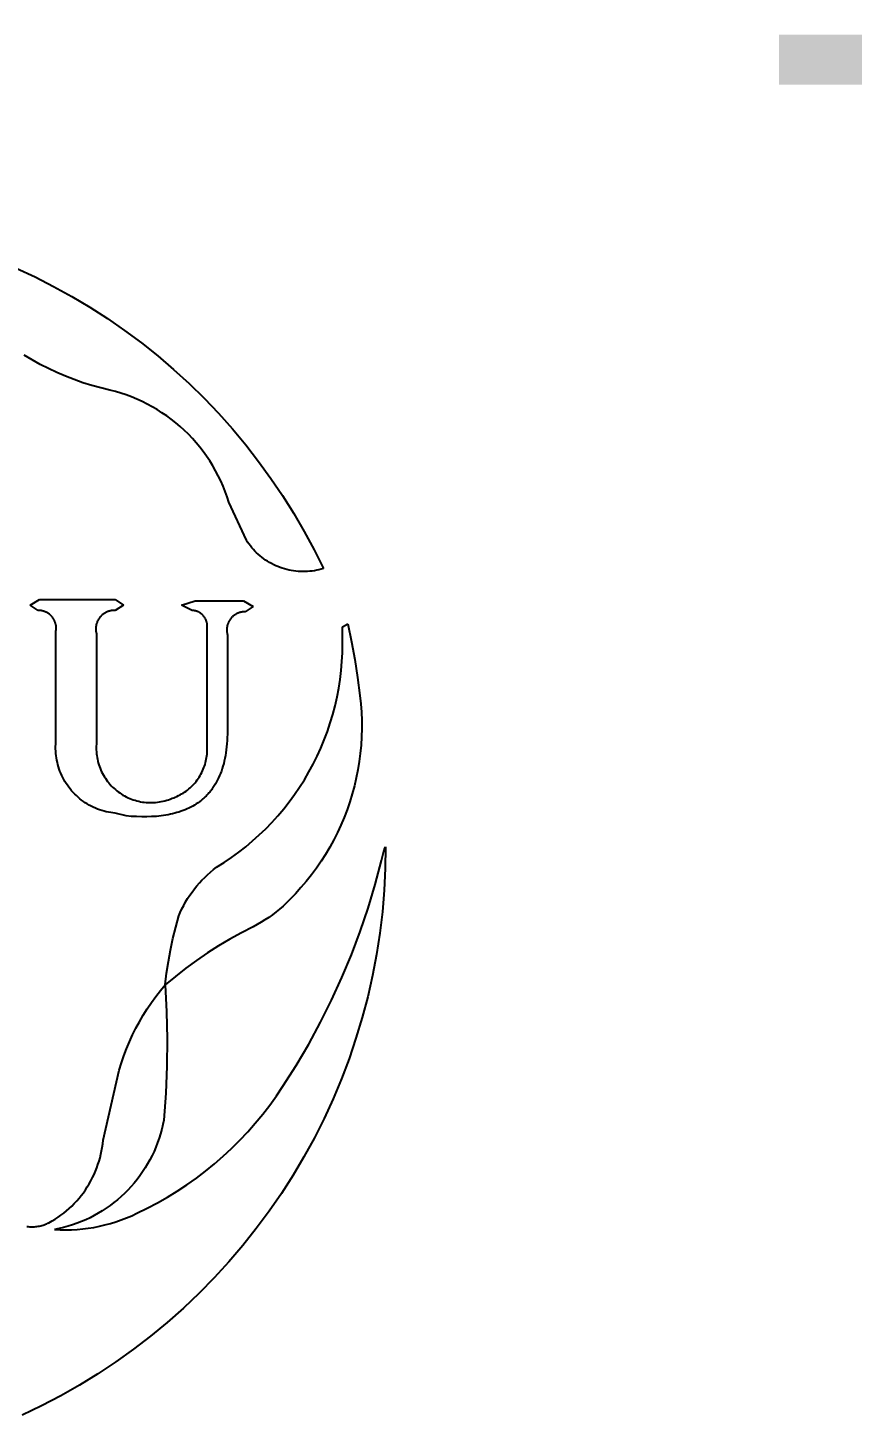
# Model space of a CAD drawing. Header units: millimetres. Extents: x 2135 to 254135, y 1035 to 90135.
# Drawn here: x 81118 to 81485, y 6972 to 7588 of the extents above; entities that cross this region are included whole.
import ezdxf
from ezdxf.enums import TextEntityAlignment as Align

# ---------------------------------------------------------------- set-up
doc = ezdxf.new("R2010")
doc.units = ezdxf.units.MM
for name, color, linetype in [('form_TED.A', 40, 'Continuous'), ('HAT_TED.A', 9, 'Continuous'), ('TEXT1_TED.A', 2, 'Continuous'), ('WA2(가벽)_TED.A', 7, 'Continuous')]:
    doc.layers.add(name, color=color, linetype=linetype)
doc.styles.add('맑은고딕', font='malgun.ttf')

# ---------------------------------------------------------------- blocks, each defined once
blk = doc.blocks.new('BLOCK')
at = {"layer": 'HAT_TED.A', "color": 251}
for p, q in [((423967.797, -454300.763), (423968.214, -454300.958)), ((423968.214, -454300.958), (423968.623, -454301.167)), ((423968.623, -454301.167), (423969.025, -454301.389)), ((423969.025, -454301.389), (423969.42, -454301.625)), ((423969.42, -454301.625), (423969.806, -454301.873)), ((423969.806, -454301.873), (423970.184, -454302.135)), ((423970.184, -454302.135), (423970.552, -454302.409)), ((423970.552, -454302.409), (423970.912, -454302.696)), ((423968.148, -454302.783), (423967.973, -454302.678)), ((423968.327, -454302.882), (423968.148, -454302.783)), ((423970.912, -454302.696), (423971.261, -454302.994)), ((423968.51, -454302.975), (423968.327, -454302.882)), ((423968.695, -454303.062), (423968.51, -454302.975)), ((423968.883, -454303.143), (423968.695, -454303.062)), ((423971.261, -454302.994), (423971.6, -454303.304)), ((423969.074, -454303.217), (423968.883, -454303.143)), ((423969.267, -454303.285), (423969.074, -454303.217)), ((423969.462, -454303.346), (423969.267, -454303.285)), ((423969.66, -454303.4), (423969.462, -454303.346)), ((423969.859, -454303.448), (423969.66, -454303.4)), ((423971.6, -454303.304), (423971.929, -454303.625)), ((423969.98, -454303.479), (423969.859, -454303.448)), ((423970.101, -454303.514), (423969.98, -454303.479)), ((423970.22, -454303.554), (423970.101, -454303.514)), ((423970.337, -454303.597), (423970.22, -454303.554)), ((423970.453, -454303.645), (423970.337, -454303.597)), ((423970.567, -454303.697), (423970.453, -454303.645)), ((423970.68, -454303.753), (423970.567, -454303.697)), ((423971.929, -454303.625), (423972.246, -454303.957)), ((423970.79, -454303.812), (423970.68, -454303.753)), ((423970.899, -454303.875), (423970.79, -454303.812)), ((423971.005, -454303.943), (423970.899, -454303.875)), ((423971.108, -454304.013), (423971.005, -454303.943)), ((423971.209, -454304.088), (423971.108, -454304.013)), ((423972.246, -454303.957), (423972.552, -454304.3)), ((423971.308, -454304.165), (423971.209, -454304.088)), ((423971.403, -454304.247), (423971.308, -454304.165)), ((423971.496, -454304.331), (423971.403, -454304.247)), ((423971.586, -454304.419), (423971.496, -454304.331)), ((423972.552, -454304.3), (423972.847, -454304.653)), ((423971.672, -454304.509), (423971.586, -454304.419)), ((423971.756, -454304.603), (423971.672, -454304.509)), ((423971.836, -454304.7), (423971.756, -454304.603)), ((423972.847, -454304.653), (423973.129, -454305.015)), ((423971.913, -454304.799), (423971.836, -454304.7)), ((423971.986, -454304.901), (423971.913, -454304.799)), ((423972.055, -454305.005), (423971.986, -454304.901)), ((423972.121, -454305.112), (423972.055, -454305.005)), ((423972.183, -454305.221), (423972.121, -454305.112)), ((423972.242, -454305.332), (423972.183, -454305.221)), ((423973.129, -454305.015), (423973.399, -454305.387)), ((423972.296, -454305.445), (423972.242, -454305.332)), ((423972.347, -454305.56), (423972.296, -454305.445)), ((423972.393, -454305.676), (423972.347, -454305.56)), ((423973.399, -454305.387), (423973.656, -454305.767)), ((423972.435, -454305.794), (423972.393, -454305.676)), ((423972.474, -454305.914), (423972.435, -454305.794)), ((423973.656, -454305.767), (423973.901, -454306.157)), ((423972.86, -454306.746), (423972.474, -454305.914)), ((423973.901, -454306.157), (423974.132, -454306.554)), ((423972.888, -454306.789), (423972.86, -454306.746)), ((423972.917, -454306.83), (423972.888, -454306.789)), ((423974.132, -454306.554), (423974.35, -454306.958)), ((423972.948, -454306.871), (423972.917, -454306.83)), ((423972.98, -454306.911), (423972.948, -454306.871)), ((423973.014, -454306.949), (423972.98, -454306.911)), ((423973.049, -454306.986), (423973.014, -454306.949)), ((423973.085, -454307.022), (423973.049, -454306.986)), ((423973.122, -454307.057), (423973.085, -454307.022)), ((423973.161, -454307.091), (423973.122, -454307.057)), ((423973.201, -454307.123), (423973.161, -454307.091)), ((423974.35, -454306.958), (423974.554, -454307.37)), ((423973.242, -454307.154), (423973.201, -454307.123)), ((423973.283, -454307.183), (423973.242, -454307.154)), ((423973.326, -454307.211), (423973.283, -454307.183)), ((423973.37, -454307.237), (423973.326, -454307.211)), ((423973.415, -454307.262), (423973.37, -454307.237)), ((423973.46, -454307.285), (423973.415, -454307.262)), ((423973.506, -454307.307), (423973.46, -454307.285)), ((423973.553, -454307.327), (423973.506, -454307.307)), ((423973.601, -454307.346), (423973.553, -454307.327)), ((423973.649, -454307.362), (423973.601, -454307.346)), ((423973.698, -454307.378), (423973.649, -454307.362)), ((423973.747, -454307.391), (423973.698, -454307.378)), ((423973.797, -454307.403), (423973.747, -454307.391)), ((423973.847, -454307.413), (423973.797, -454307.403)), ((423974.455, -454307.397), (423974.405, -454307.408)), ((423974.505, -454307.384), (423974.455, -454307.397)), ((423974.554, -454307.37), (423974.505, -454307.384)), ((423973.897, -454307.421), (423973.847, -454307.413)), ((423973.948, -454307.428), (423973.897, -454307.421)), ((423973.999, -454307.433), (423973.948, -454307.428)), ((423974.05, -454307.436), (423973.999, -454307.433)), ((423974.101, -454307.437), (423974.05, -454307.436)), ((423974.152, -454307.436), (423974.101, -454307.437)), ((423974.203, -454307.434), (423974.152, -454307.436)), ((423974.254, -454307.43), (423974.203, -454307.434)), ((423974.304, -454307.425), (423974.254, -454307.43)), ((423974.355, -454307.417), (423974.304, -454307.425)), ((423974.405, -454307.408), (423974.355, -454307.417)), ((423968.105, -454308.172), (423968.313, -454308.053)), ((423968.284, -454308.291), (423968.105, -454308.172)), ((423968.297, -454308.291), (423968.284, -454308.291)), ((423968.31, -454308.291), (423968.297, -454308.291)), ((423968.324, -454308.292), (423968.31, -454308.291)), ((423968.313, -454308.053), (423969.978, -454308.053)), ((423968.337, -454308.294), (423968.324, -454308.292)), ((423968.35, -454308.295), (423968.337, -454308.294)), ((423968.363, -454308.298), (423968.35, -454308.295)), ((423968.376, -454308.3), (423968.363, -454308.298)), ((423968.389, -454308.303), (423968.376, -454308.3)), ((423968.402, -454308.307), (423968.389, -454308.303)), ((423968.415, -454308.311), (423968.402, -454308.307)), ((423968.427, -454308.315), (423968.415, -454308.311)), ((423968.44, -454308.32), (423968.427, -454308.315)), ((423969.812, -454308.317), (423969.799, -454308.322)), ((423969.825, -454308.312), (423969.812, -454308.317)), ((423969.838, -454308.308), (423969.825, -454308.312)), ((423969.852, -454308.304), (423969.838, -454308.308)), ((423969.866, -454308.301), (423969.852, -454308.304)), ((423969.879, -454308.298), (423969.866, -454308.301)), ((423969.893, -454308.295), (423969.879, -454308.298)), ((423969.907, -454308.293), (423969.893, -454308.295)), ((423969.921, -454308.292), (423969.907, -454308.293)), ((423969.935, -454308.291), (423969.921, -454308.292)), ((423969.949, -454308.291), (423969.935, -454308.291)), ((423969.963, -454308.291), (423969.949, -454308.291)), ((423969.978, -454308.291), (423969.963, -454308.291)), ((423969.978, -454308.053), (423970.156, -454308.172)), ((423970.156, -454308.172), (423969.978, -454308.291)), ((423971.434, -454308.172), (423971.731, -454308.083)), ((423971.671, -454308.291), (423971.434, -454308.172)), ((423971.683, -454308.292), (423971.671, -454308.291)), ((423971.695, -454308.293), (423971.683, -454308.292)), ((423971.707, -454308.294), (423971.695, -454308.293)), ((423971.718, -454308.296), (423971.707, -454308.294)), ((423971.73, -454308.299), (423971.718, -454308.296)), ((423971.742, -454308.301), (423971.73, -454308.299)), ((423971.731, -454308.083), (423972.8, -454308.083)), ((423971.753, -454308.304), (423971.742, -454308.301)), ((423971.764, -454308.308), (423971.753, -454308.304)), ((423971.775, -454308.312), (423971.764, -454308.308)), ((423971.787, -454308.316), (423971.775, -454308.312)), ((423971.797, -454308.321), (423971.787, -454308.316)), ((423972.8, -454308.083), (423973.008, -454308.202)), ((423973.008, -454308.202), (423972.83, -454308.321)), ((423968.452, -454308.326), (423968.44, -454308.32)), ((423968.464, -454308.331), (423968.452, -454308.326)), ((423968.476, -454308.337), (423968.464, -454308.331)), ((423968.488, -454308.344), (423968.476, -454308.337)), ((423968.499, -454308.351), (423968.488, -454308.344)), ((423968.51, -454308.358), (423968.499, -454308.351)), ((423968.521, -454308.366), (423968.51, -454308.358)), ((423968.532, -454308.374), (423968.521, -454308.366)), ((423968.542, -454308.382), (423968.532, -454308.374)), ((423968.552, -454308.391), (423968.542, -454308.382)), ((423968.562, -454308.4), (423968.552, -454308.391)), ((423968.571, -454308.409), (423968.562, -454308.4)), ((423968.58, -454308.419), (423968.571, -454308.409)), ((423968.589, -454308.429), (423968.58, -454308.419)), ((423968.597, -454308.44), (423968.589, -454308.429)), ((423968.605, -454308.45), (423968.597, -454308.44)), ((423968.613, -454308.461), (423968.605, -454308.45)), ((423968.62, -454308.472), (423968.613, -454308.461)), ((423968.627, -454308.484), (423968.62, -454308.472)), ((423968.634, -454308.495), (423968.627, -454308.484)), ((423968.64, -454308.507), (423968.634, -454308.495)), ((423968.646, -454308.519), (423968.64, -454308.507)), ((423968.651, -454308.531), (423968.646, -454308.519)), ((423968.656, -454308.544), (423968.651, -454308.531)), ((423968.66, -454308.556), (423968.656, -454308.544)), ((423968.664, -454308.569), (423968.66, -454308.556)), ((423968.668, -454308.582), (423968.664, -454308.569)), ((423968.671, -454308.595), (423968.668, -454308.582)), ((423968.673, -454308.608), (423968.671, -454308.595)), ((423968.676, -454308.621), (423968.673, -454308.608)), ((423968.677, -454308.634), (423968.676, -454308.621)), ((423969.557, -454308.615), (423969.555, -454308.629)), ((423969.561, -454308.601), (423969.557, -454308.615)), ((423969.564, -454308.587), (423969.561, -454308.601)), ((423969.568, -454308.574), (423969.564, -454308.587)), ((423969.573, -454308.56), (423969.568, -454308.574)), ((423969.578, -454308.547), (423969.573, -454308.56)), ((423969.583, -454308.534), (423969.578, -454308.547)), ((423969.589, -454308.521), (423969.583, -454308.534)), ((423969.595, -454308.509), (423969.589, -454308.521)), ((423969.602, -454308.496), (423969.595, -454308.509)), ((423969.609, -454308.484), (423969.602, -454308.496)), ((423969.617, -454308.472), (423969.609, -454308.484)), ((423969.625, -454308.461), (423969.617, -454308.472)), ((423969.633, -454308.45), (423969.625, -454308.461)), ((423969.642, -454308.438), (423969.633, -454308.45)), ((423969.651, -454308.428), (423969.642, -454308.438)), ((423969.66, -454308.417), (423969.651, -454308.428)), ((423969.67, -454308.407), (423969.66, -454308.417)), ((423969.68, -454308.398), (423969.67, -454308.407)), ((423969.691, -454308.388), (423969.68, -454308.398)), ((423969.702, -454308.379), (423969.691, -454308.388)), ((423969.713, -454308.371), (423969.702, -454308.379)), ((423969.724, -454308.362), (423969.713, -454308.371)), ((423969.736, -454308.355), (423969.724, -454308.362)), ((423969.748, -454308.347), (423969.736, -454308.355)), ((423969.76, -454308.34), (423969.748, -454308.347)), ((423969.773, -454308.334), (423969.76, -454308.34)), ((423969.786, -454308.328), (423969.773, -454308.334)), ((423969.799, -454308.322), (423969.786, -454308.328)), ((423971.808, -454308.326), (423971.797, -454308.321)), ((423971.819, -454308.331), (423971.808, -454308.326)), ((423971.829, -454308.337), (423971.819, -454308.331)), ((423971.839, -454308.343), (423971.829, -454308.337)), ((423971.849, -454308.349), (423971.839, -454308.343)), ((423971.859, -454308.356), (423971.849, -454308.349)), ((423971.868, -454308.363), (423971.859, -454308.356)), ((423971.878, -454308.371), (423971.868, -454308.363)), ((423971.887, -454308.378), (423971.878, -454308.371)), ((423971.895, -454308.386), (423971.887, -454308.378)), ((423971.904, -454308.395), (423971.895, -454308.386)), ((423971.912, -454308.403), (423971.904, -454308.395)), ((423971.92, -454308.412), (423971.912, -454308.403)), ((423971.927, -454308.422), (423971.92, -454308.412)), ((423971.934, -454308.431), (423971.927, -454308.422)), ((423971.941, -454308.441), (423971.934, -454308.431)), ((423971.948, -454308.451), (423971.941, -454308.441)), ((423971.954, -454308.461), (423971.948, -454308.451)), ((423971.96, -454308.471), (423971.954, -454308.461)), ((423971.965, -454308.482), (423971.96, -454308.471)), ((423971.97, -454308.492), (423971.965, -454308.482)), ((423971.975, -454308.503), (423971.97, -454308.492)), ((423971.979, -454308.514), (423971.975, -454308.503)), ((423971.983, -454308.525), (423971.979, -454308.514)), ((423971.987, -454308.537), (423971.983, -454308.525)), ((423971.99, -454308.548), (423971.987, -454308.537)), ((423971.993, -454308.56), (423971.99, -454308.548)), ((423971.995, -454308.571), (423971.993, -454308.56)), ((423971.997, -454308.583), (423971.995, -454308.571)), ((423971.999, -454308.595), (423971.997, -454308.583)), ((423972, -454308.606), (423971.999, -454308.595)), ((423972, -454308.618), (423972, -454308.606)), ((423972.001, -454308.63), (423972, -454308.618)), ((423972.439, -454308.623), (423972.436, -454308.636)), ((423972.443, -454308.61), (423972.439, -454308.623)), ((423972.447, -454308.597), (423972.443, -454308.61)), ((423972.451, -454308.584), (423972.447, -454308.597)), ((423972.456, -454308.571), (423972.451, -454308.584)), ((423972.461, -454308.558), (423972.456, -454308.571)), ((423972.467, -454308.546), (423972.461, -454308.558)), ((423972.473, -454308.534), (423972.467, -454308.546)), ((423972.479, -454308.522), (423972.473, -454308.534)), ((423972.486, -454308.51), (423972.479, -454308.522)), ((423972.494, -454308.498), (423972.486, -454308.51)), ((423972.501, -454308.487), (423972.494, -454308.498)), ((423972.509, -454308.476), (423972.501, -454308.487)), ((423972.518, -454308.465), (423972.509, -454308.476)), ((423972.527, -454308.455), (423972.518, -454308.465)), ((423972.536, -454308.445), (423972.527, -454308.455)), ((423972.546, -454308.435), (423972.536, -454308.445)), ((423972.556, -454308.425), (423972.546, -454308.435)), ((423972.566, -454308.416), (423972.556, -454308.425)), ((423972.576, -454308.408), (423972.566, -454308.416)), ((423972.587, -454308.399), (423972.576, -454308.408)), ((423972.598, -454308.391), (423972.587, -454308.399)), ((423972.61, -454308.384), (423972.598, -454308.391)), ((423972.621, -454308.376), (423972.61, -454308.384)), ((423972.633, -454308.37), (423972.621, -454308.376)), ((423972.645, -454308.363), (423972.633, -454308.37)), ((423972.658, -454308.357), (423972.645, -454308.363)), ((423972.67, -454308.352), (423972.658, -454308.357)), ((423972.683, -454308.347), (423972.67, -454308.352)), ((423972.696, -454308.342), (423972.683, -454308.347)), ((423972.709, -454308.338), (423972.696, -454308.342)), ((423972.722, -454308.334), (423972.709, -454308.338)), ((423972.735, -454308.331), (423972.722, -454308.334)), ((423972.748, -454308.328), (423972.735, -454308.331)), ((423972.762, -454308.326), (423972.748, -454308.328)), ((423972.776, -454308.324), (423972.762, -454308.326)), ((423972.789, -454308.322), (423972.776, -454308.324)), ((423972.803, -454308.321), (423972.789, -454308.322)), ((423972.816, -454308.321), (423972.803, -454308.321)), ((423972.83, -454308.321), (423972.816, -454308.321)), ((423974.97, -454308.648), (423975.088, -454308.588)), ((423975.088, -454308.588), (423975.172, -454308.979)), ((423968.67, -454308.767), (423968.673, -454308.754)), ((423968.67, -454309.985), (423968.67, -454308.767)), ((423968.673, -454308.754), (423968.675, -454308.74)), ((423968.675, -454308.74), (423968.677, -454308.727)), ((423968.679, -454308.647), (423968.677, -454308.634)), ((423968.677, -454308.727), (423968.678, -454308.714)), ((423968.678, -454308.714), (423968.679, -454308.701)), ((423968.68, -454308.661), (423968.679, -454308.647)), ((423968.679, -454308.701), (423968.68, -454308.687)), ((423968.68, -454308.674), (423968.68, -454308.661)), ((423968.68, -454308.687), (423968.68, -454308.674)), ((423969.55, -454308.671), (423969.549, -454308.685)), ((423969.549, -454308.685), (423969.549, -454308.699)), ((423969.549, -454308.699), (423969.549, -454308.713)), ((423969.549, -454308.713), (423969.55, -454308.727)), ((423969.551, -454308.656), (423969.55, -454308.671)), ((423969.55, -454308.727), (423969.552, -454308.741)), ((423969.553, -454308.642), (423969.551, -454308.656)), ((423969.552, -454308.741), (423969.553, -454308.755)), ((423969.555, -454308.629), (423969.553, -454308.642)), ((423969.553, -454308.755), (423969.556, -454308.769)), ((423969.556, -454308.769), (423969.558, -454308.783)), ((423969.558, -454308.783), (423969.562, -454308.796)), ((423969.562, -454308.796), (423969.562, -454311.233)), ((423971.998, -454308.677), (423971.999, -454308.666)), ((423971.998, -454311.292), (423971.998, -454308.677)), ((423971.999, -454308.666), (423972, -454308.654)), ((423972, -454308.654), (423972.001, -454308.642)), ((423972.001, -454308.642), (423972.001, -454308.63)), ((423972.429, -454308.691), (423972.428, -454308.704)), ((423972.428, -454308.704), (423972.428, -454308.718)), ((423972.428, -454308.718), (423972.429, -454308.732)), ((423972.43, -454308.677), (423972.429, -454308.691)), ((423972.429, -454308.732), (423972.429, -454308.745)), ((423972.429, -454308.745), (423972.431, -454308.759)), ((423972.432, -454308.663), (423972.43, -454308.677)), ((423972.431, -454308.759), (423972.432, -454308.773)), ((423972.434, -454308.65), (423972.432, -454308.663)), ((423972.432, -454308.773), (423972.434, -454308.786)), ((423972.436, -454308.636), (423972.434, -454308.65)), ((423972.434, -454308.786), (423972.437, -454308.799)), ((423972.437, -454308.799), (423972.44, -454308.813)), ((423972.44, -454308.813), (423972.444, -454308.826)), ((423972.444, -454308.826), (423972.444, -454310.936)), ((423974.97, -454308.826), (423974.97, -454308.648)), ((423974.973, -454309.022), (423974.97, -454308.826)), ((423974.959, -454309.415), (423974.97, -454309.219)), ((423974.97, -454309.219), (423974.973, -454309.022)), ((423975.172, -454308.979), (423975.244, -454309.372)), ((423974.943, -454309.611), (423974.959, -454309.415)), ((423975.244, -454309.372), (423975.305, -454309.767)), ((423974.889, -454310), (423974.919, -454309.806)), ((423974.919, -454309.806), (423974.943, -454309.611)), ((423975.305, -454309.767), (423975.356, -454310.163)), ((423968.67, -454311.233), (423968.67, -454309.985)), ((423974.852, -454310.193), (423974.889, -454310)), ((423974.759, -454310.575), (423974.809, -454310.385)), ((423974.809, -454310.385), (423974.852, -454310.193)), ((423975.356, -454310.163), (423975.375, -454310.344)), ((423975.375, -454310.344), (423975.389, -454310.526)), ((423974.703, -454310.763), (423974.759, -454310.575)), ((423975.389, -454310.526), (423975.396, -454310.707)), ((423975.396, -454310.707), (423975.397, -454310.889)), ((423972.443, -454311.01), (423972.441, -454311.083)), ((423972.444, -454310.936), (423972.443, -454311.01)), ((423974.571, -454311.133), (423974.64, -454310.949)), ((423974.64, -454310.949), (423974.703, -454310.763)), ((423975.397, -454310.889), (423975.392, -454311.071)), ((423968.668, -454311.283), (423968.67, -454311.233)), ((423968.668, -454311.333), (423968.668, -454311.283)), ((423968.67, -454311.384), (423968.668, -454311.333)), ((423969.562, -454311.233), (423969.559, -454311.274)), ((423969.559, -454311.274), (423969.559, -454311.316)), ((423969.559, -454311.316), (423969.559, -454311.357)), ((423969.559, -454311.357), (423969.562, -454311.399)), ((423971.999, -454311.331), (423971.998, -454311.292)), ((423971.999, -454311.37), (423971.999, -454311.331)), ((423972.419, -454311.355), (423972.41, -454311.419)), ((423972.426, -454311.29), (423972.419, -454311.355)), ((423972.433, -454311.222), (423972.426, -454311.29)), ((423972.437, -454311.153), (423972.433, -454311.222)), ((423972.441, -454311.083), (423972.437, -454311.153)), ((423974.414, -454311.493), (423974.496, -454311.315)), ((423974.496, -454311.315), (423974.571, -454311.133)), ((423975.38, -454311.253), (423975.363, -454311.434)), ((423975.392, -454311.071), (423975.38, -454311.253)), ((423968.673, -454311.434), (423968.67, -454311.384)), ((423968.679, -454311.484), (423968.673, -454311.434)), ((423968.686, -454311.533), (423968.679, -454311.484)), ((423968.694, -454311.583), (423968.686, -454311.533)), ((423968.705, -454311.632), (423968.694, -454311.583)), ((423968.717, -454311.681), (423968.705, -454311.632)), ((423969.562, -454311.399), (423969.565, -454311.44)), ((423969.565, -454311.44), (423969.57, -454311.481)), ((423969.57, -454311.481), (423969.577, -454311.522)), ((423969.577, -454311.522), (423969.584, -454311.563)), ((423969.584, -454311.563), (423969.594, -454311.603)), ((423969.594, -454311.603), (423969.604, -454311.643)), ((423969.604, -454311.643), (423969.616, -454311.683)), ((423971.939, -454311.711), (423971.951, -454311.674)), ((423971.951, -454311.674), (423971.961, -454311.637)), ((423971.961, -454311.637), (423971.97, -454311.599)), ((423971.97, -454311.599), (423971.978, -454311.561)), ((423971.978, -454311.561), (423971.985, -454311.523)), ((423971.985, -454311.523), (423971.991, -454311.485)), ((423971.991, -454311.485), (423971.995, -454311.447)), ((423971.995, -454311.447), (423971.998, -454311.408)), ((423971.998, -454311.408), (423971.999, -454311.37)), ((423972.361, -454311.659), (423972.345, -454311.715)), ((423972.375, -454311.601), (423972.361, -454311.659)), ((423972.388, -454311.542), (423972.375, -454311.601)), ((423972.399, -454311.482), (423972.388, -454311.542)), ((423972.41, -454311.419), (423972.399, -454311.482)), ((423974.233, -454311.842), (423974.327, -454311.669)), ((423974.327, -454311.669), (423974.414, -454311.493)), ((423975.339, -454311.615), (423975.31, -454311.794)), ((423975.363, -454311.434), (423975.339, -454311.615)), ((423968.73, -454311.729), (423968.717, -454311.681)), ((423968.746, -454311.777), (423968.73, -454311.729)), ((423968.763, -454311.824), (423968.746, -454311.777)), ((423968.782, -454311.871), (423968.763, -454311.824)), ((423968.802, -454311.917), (423968.782, -454311.871)), ((423968.824, -454311.962), (423968.802, -454311.917)), ((423968.847, -454312.006), (423968.824, -454311.962)), ((423969.616, -454311.683), (423969.63, -454311.722)), ((423969.63, -454311.722), (423969.644, -454311.761)), ((423969.644, -454311.761), (423969.66, -454311.799)), ((423969.66, -454311.799), (423969.678, -454311.837)), ((423969.678, -454311.837), (423969.696, -454311.874)), ((423969.696, -454311.874), (423969.716, -454311.911)), ((423969.716, -454311.911), (423969.738, -454311.946)), ((423969.738, -454311.946), (423969.76, -454311.981)), ((423971.801, -454311.986), (423971.822, -454311.954)), ((423971.822, -454311.954), (423971.842, -454311.921)), ((423971.842, -454311.921), (423971.861, -454311.887)), ((423971.861, -454311.887), (423971.879, -454311.853)), ((423971.879, -454311.853), (423971.896, -454311.818)), ((423971.896, -454311.818), (423971.911, -454311.783)), ((423971.911, -454311.783), (423971.926, -454311.747)), ((423971.926, -454311.747), (423971.939, -454311.711)), ((423972.25, -454311.97), (423972.227, -454312.016)), ((423972.271, -454311.922), (423972.25, -454311.97)), ((423972.291, -454311.872), (423972.271, -454311.922)), ((423972.311, -454311.821), (423972.291, -454311.872)), ((423972.328, -454311.769), (423972.311, -454311.821)), ((423972.345, -454311.715), (423972.328, -454311.769)), ((423974.134, -454312.012), (423974.233, -454311.842)), ((423975.274, -454311.973), (423975.233, -454312.15)), ((423975.31, -454311.794), (423975.274, -454311.973)), ((423968.872, -454312.05), (423968.847, -454312.006)), ((423968.899, -454312.093), (423968.872, -454312.05)), ((423968.927, -454312.134), (423968.899, -454312.093)), ((423968.956, -454312.175), (423968.927, -454312.134)), ((423968.987, -454312.215), (423968.956, -454312.175)), ((423969.019, -454312.254), (423968.987, -454312.215)), ((423969.053, -454312.291), (423969.019, -454312.254)), ((423969.76, -454311.981), (423969.784, -454312.015)), ((423969.784, -454312.015), (423969.808, -454312.049)), ((423969.808, -454312.049), (423969.834, -454312.081)), ((423969.834, -454312.081), (423969.861, -454312.112)), ((423969.861, -454312.112), (423969.889, -454312.143)), ((423969.889, -454312.143), (423969.918, -454312.173)), ((423969.918, -454312.173), (423969.948, -454312.201)), ((423969.948, -454312.201), (423969.98, -454312.229)), ((423969.98, -454312.229), (423970.012, -454312.255)), ((423970.012, -454312.255), (423970.044, -454312.28)), ((423970.044, -454312.28), (423970.078, -454312.304)), ((423971.502, -454312.285), (423971.533, -454312.262)), ((423971.533, -454312.262), (423971.564, -454312.239)), ((423971.564, -454312.239), (423971.594, -454312.215)), ((423971.594, -454312.215), (423971.623, -454312.189)), ((423971.623, -454312.189), (423971.651, -454312.163)), ((423971.651, -454312.163), (423971.679, -454312.136)), ((423971.679, -454312.136), (423971.705, -454312.107)), ((423971.705, -454312.107), (423971.731, -454312.078)), ((423971.731, -454312.078), (423971.755, -454312.049)), ((423971.755, -454312.049), (423971.779, -454312.018)), ((423971.779, -454312.018), (423971.801, -454311.986)), ((423972.053, -454312.283), (423972.037, -454312.301)), ((423972.068, -454312.265), (423972.053, -454312.283)), ((423972.083, -454312.246), (423972.068, -454312.265)), ((423972.097, -454312.227), (423972.083, -454312.246)), ((423972.111, -454312.207), (423972.097, -454312.227)), ((423972.125, -454312.188), (423972.111, -454312.207)), ((423972.152, -454312.147), (423972.125, -454312.188)), ((423972.178, -454312.105), (423972.152, -454312.147)), ((423972.203, -454312.061), (423972.178, -454312.105)), ((423972.227, -454312.016), (423972.203, -454312.061)), ((423973.918, -454312.34), (423974.029, -454312.178)), ((423974.029, -454312.178), (423974.134, -454312.012)), ((423975.233, -454312.15), (423975.185, -454312.325)), ((423969.087, -454312.327), (423969.053, -454312.291)), ((423969.123, -454312.362), (423969.087, -454312.327)), ((423969.16, -454312.396), (423969.123, -454312.362)), ((423969.199, -454312.429), (423969.16, -454312.396)), ((423969.238, -454312.46), (423969.199, -454312.429)), ((423969.279, -454312.489), (423969.238, -454312.46)), ((423969.32, -454312.518), (423969.279, -454312.489)), ((423969.363, -454312.545), (423969.32, -454312.518)), ((423969.406, -454312.57), (423969.363, -454312.545)), ((423969.45, -454312.594), (423969.406, -454312.57)), ((423970.078, -454312.304), (423970.113, -454312.327)), ((423970.113, -454312.327), (423970.148, -454312.349)), ((423970.148, -454312.349), (423970.184, -454312.369)), ((423970.184, -454312.369), (423970.221, -454312.389)), ((423970.221, -454312.389), (423970.258, -454312.407)), ((423970.258, -454312.407), (423970.296, -454312.423)), ((423970.296, -454312.423), (423970.335, -454312.439)), ((423970.335, -454312.439), (423970.374, -454312.453)), ((423970.374, -454312.453), (423970.413, -454312.465)), ((423970.413, -454312.465), (423970.453, -454312.476)), ((423970.453, -454312.476), (423970.494, -454312.486)), ((423970.494, -454312.486), (423970.534, -454312.495)), ((423970.534, -454312.495), (423970.575, -454312.502)), ((423970.575, -454312.502), (423970.616, -454312.507)), ((423970.616, -454312.507), (423970.658, -454312.512)), ((423970.658, -454312.512), (423970.699, -454312.514)), ((423970.699, -454312.514), (423970.74, -454312.516)), ((423970.74, -454312.516), (423970.782, -454312.516)), ((423970.782, -454312.516), (423970.823, -454312.514)), ((423970.823, -454312.514), (423970.865, -454312.511)), ((423970.865, -454312.511), (423970.906, -454312.507)), ((423970.906, -454312.507), (423970.947, -454312.501)), ((423970.947, -454312.501), (423970.988, -454312.494)), ((423970.988, -454312.494), (423971.028, -454312.485)), ((423971.028, -454312.485), (423971.069, -454312.475)), ((423971.069, -454312.475), (423971.109, -454312.464)), ((423971.109, -454312.464), (423971.148, -454312.451)), ((423971.148, -454312.451), (423971.187, -454312.437)), ((423971.187, -454312.437), (423971.226, -454312.421)), ((423971.226, -454312.421), (423971.262, -454312.409)), ((423971.262, -454312.409), (423971.298, -454312.394)), ((423971.298, -454312.394), (423971.333, -454312.379)), ((423971.333, -454312.379), (423971.368, -454312.362)), ((423971.368, -454312.362), (423971.403, -454312.345)), ((423971.403, -454312.345), (423971.436, -454312.326)), ((423971.436, -454312.326), (423971.469, -454312.306)), ((423971.469, -454312.306), (423971.502, -454312.285)), ((423971.721, -454312.568), (423971.681, -454312.592)), ((423971.759, -454312.544), (423971.721, -454312.568)), ((423971.798, -454312.518), (423971.759, -454312.544)), ((423971.835, -454312.491), (423971.798, -454312.518)), ((423971.871, -454312.463), (423971.835, -454312.491)), ((423971.889, -454312.448), (423971.871, -454312.463)), ((423971.906, -454312.433), (423971.889, -454312.448)), ((423971.923, -454312.418), (423971.906, -454312.433)), ((423971.94, -454312.402), (423971.923, -454312.418)), ((423971.957, -454312.386), (423971.94, -454312.402)), ((423971.974, -454312.37), (423971.957, -454312.386)), ((423971.99, -454312.353), (423971.974, -454312.37)), ((423972.006, -454312.336), (423971.99, -454312.353)), ((423972.022, -454312.319), (423972.006, -454312.336)), ((423972.037, -454312.301), (423972.022, -454312.319)), ((423973.681, -454312.653), (423973.802, -454312.499)), ((423973.802, -454312.499), (423973.918, -454312.34)), ((423975.132, -454312.499), (423975.073, -454312.671)), ((423975.185, -454312.325), (423975.132, -454312.499)), ((423969.495, -454312.616), (423969.45, -454312.594)), ((423969.541, -454312.637), (423969.495, -454312.616)), ((423969.588, -454312.656), (423969.541, -454312.637)), ((423969.635, -454312.673), (423969.588, -454312.656)), ((423969.682, -454312.689), (423969.635, -454312.673)), ((423969.731, -454312.703), (423969.682, -454312.689)), ((423969.779, -454312.716), (423969.731, -454312.703)), ((423969.828, -454312.726), (423969.779, -454312.716)), ((423969.878, -454312.735), (423969.828, -454312.726)), ((423969.928, -454312.743), (423969.878, -454312.735)), ((423969.978, -454312.748), (423969.928, -454312.743)), ((423970.215, -454312.808), (423969.978, -454312.748)), ((423970.331, -454312.817), (423970.215, -454312.808)), ((423970.446, -454312.824), (423970.331, -454312.817)), ((423970.559, -454312.827), (423970.446, -454312.824)), ((423970.669, -454312.827), (423970.559, -454312.827)), ((423970.778, -454312.824), (423970.669, -454312.827)), ((423970.831, -454312.821), (423970.778, -454312.824)), ((423970.884, -454312.817), (423970.831, -454312.821)), ((423970.937, -454312.812), (423970.884, -454312.817)), ((423970.988, -454312.806), (423970.937, -454312.812)), ((423971.039, -454312.799), (423970.988, -454312.806)), ((423971.09, -454312.791), (423971.039, -454312.799)), ((423971.14, -454312.782), (423971.09, -454312.791)), ((423971.189, -454312.772), (423971.14, -454312.782)), ((423971.237, -454312.761), (423971.189, -454312.772)), ((423971.285, -454312.749), (423971.237, -454312.761)), ((423971.332, -454312.736), (423971.285, -454312.749)), ((423971.378, -454312.722), (423971.332, -454312.736)), ((423971.424, -454312.707), (423971.378, -454312.722)), ((423971.469, -454312.691), (423971.424, -454312.707)), ((423971.513, -454312.673), (423971.469, -454312.691)), ((423971.556, -454312.655), (423971.513, -454312.673)), ((423971.598, -454312.635), (423971.556, -454312.655)), ((423971.64, -454312.614), (423971.598, -454312.635)), ((423971.681, -454312.592), (423971.64, -454312.614)), ((423973.422, -454312.949), (423973.554, -454312.803)), ((423973.554, -454312.803), (423973.681, -454312.653)), ((423975.008, -454312.841), (423974.937, -454313.009)), ((423975.073, -454312.671), (423975.008, -454312.841)), ((423973.144, -454313.227), (423973.286, -454313.09)), ((423973.286, -454313.09), (423973.422, -454312.949)), ((423974.861, -454313.174), (423974.779, -454313.337)), ((423974.937, -454313.009), (423974.861, -454313.174)), ((423972.693, -454313.606), (423972.848, -454313.485)), ((423972.848, -454313.485), (423972.998, -454313.358)), ((423972.998, -454313.358), (423973.144, -454313.227)), ((423974.691, -454313.496), (423974.599, -454313.653)), ((423974.779, -454313.337), (423974.691, -454313.496)), ((423975.891, -454313.551), (423975.92, -454313.491)), ((423975.92, -454313.491), (423975.913, -454313.966)), ((423972.372, -454313.832), (423972.535, -454313.722)), ((423972.535, -454313.722), (423972.693, -454313.606)), ((423974.501, -454313.806), (423974.398, -454313.956)), ((423974.599, -454313.653), (423974.501, -454313.806)), ((423975.692, -454314.314), (423975.831, -454313.788)), ((423975.831, -454313.788), (423975.891, -454313.551)), ((423971.945, -454314.159), (423972.007, -454314.1)), ((423972.007, -454314.1), (423972.072, -454314.043)), ((423972.072, -454314.043), (423972.138, -454313.989)), ((423972.138, -454313.989), (423972.206, -454313.937)), ((423972.206, -454313.937), (423972.372, -454313.832)), ((423974.29, -454314.103), (423974.177, -454314.246)), ((423974.398, -454313.956), (423974.29, -454314.103)), ((423975.913, -454313.966), (423975.889, -454314.44)), ((423971.665, -454314.483), (423971.716, -454314.414)), ((423971.716, -454314.414), (423971.77, -454314.347)), ((423971.77, -454314.347), (423971.826, -454314.282)), ((423971.826, -454314.282), (423971.884, -454314.22)), ((423971.884, -454314.22), (423971.945, -454314.159)), ((423974.06, -454314.385), (423973.937, -454314.519)), ((423974.177, -454314.246), (423974.06, -454314.385)), ((423975.534, -454314.835), (423975.692, -454314.314)), ((423971.483, -454314.774), (423971.525, -454314.699)), ((423971.525, -454314.699), (423971.569, -454314.625)), ((423971.569, -454314.625), (423971.615, -454314.553)), ((423971.615, -454314.553), (423971.665, -454314.483)), ((423973.74, -454314.721), (423973.666, -454314.789)), ((423973.811, -454314.65), (423973.74, -454314.721)), ((423973.937, -454314.519), (423973.811, -454314.65)), ((423975.889, -454314.44), (423975.849, -454314.913)), ((423971.306, -454315.255), (423971.374, -454315.007)), ((423971.374, -454315.007), (423971.408, -454314.928)), ((423971.408, -454314.928), (423971.444, -454314.85)), ((423971.444, -454314.85), (423971.483, -454314.774)), ((423973.433, -454314.979), (423973.352, -454315.038)), ((423973.513, -454314.918), (423973.433, -454314.979)), ((423973.591, -454314.855), (423973.513, -454314.918)), ((423973.666, -454314.789), (423973.591, -454314.855)), ((423975.359, -454315.35), (423975.534, -454314.835)), ((423975.849, -454314.913), (423975.793, -454315.384)), ((423971.245, -454315.506), (423971.306, -454315.255)), ((423973.008, -454315.244), (423972.75, -454315.376)), ((423973.097, -454315.197), (423973.008, -454315.244)), ((423973.183, -454315.147), (423973.097, -454315.197)), ((423973.269, -454315.094), (423973.183, -454315.147)), ((423973.352, -454315.038), (423973.269, -454315.094)), ((423971.191, -454315.758), (423971.245, -454315.506)), ((423972.496, -454315.517), (423972.246, -454315.665)), ((423972.75, -454315.376), (423972.496, -454315.517)), ((423975.167, -454315.859), (423975.359, -454315.35)), ((423975.793, -454315.384), (423975.72, -454315.853)), ((423971.145, -454316.011), (423971.191, -454315.758)), ((423972.002, -454315.821), (423971.762, -454315.985)), ((423972.246, -454315.665), (423972.002, -454315.821)), ((423974.957, -454316.362), (423975.167, -454315.859)), ((423975.72, -454315.853), (423975.631, -454316.319)), ((423971.107, -454316.266), (423971.145, -454316.011)), ((423971.528, -454316.157), (423971.3, -454316.336)), ((423971.762, -454315.985), (423971.528, -454316.157)), ((423970.972, -454316.649), (423971.077, -454316.522)), ((423971.077, -454316.522), (423971.107, -454316.266)), ((423971.3, -454316.336), (423971.077, -454316.522)), ((423971.077, -454316.522), (423971.107, -454317.116)), ((423974.731, -454316.856), (423974.957, -454316.362)), ((423975.631, -454316.319), (423975.526, -454316.782)), ((423970.774, -454316.913), (423970.87, -454316.779)), ((423970.87, -454316.779), (423970.972, -454316.649)), ((423974.488, -454317.343), (423974.731, -454316.856)), ((423975.526, -454316.782), (423975.405, -454317.241)), ((423970.594, -454317.189), (423970.681, -454317.049)), ((423970.681, -454317.049), (423970.774, -454316.913)), ((423971.107, -454317.116), (423971.119, -454317.711)), ((423970.432, -454317.477), (423970.511, -454317.331)), ((423970.511, -454317.331), (423970.594, -454317.189)), ((423974.229, -454317.822), (423974.488, -454317.343)), ((423975.405, -454317.241), (423975.268, -454317.696)), ((423970.227, -454317.926), (423970.29, -454317.774)), ((423970.29, -454317.774), (423970.359, -454317.624)), ((423970.359, -454317.624), (423970.432, -454317.477)), ((423971.119, -454317.711), (423971.113, -454318.306)), ((423975.268, -454317.696), (423975.116, -454318.145)), ((423970.168, -454318.08), (423970.227, -454317.926)), ((423973.953, -454318.291), (423974.229, -454317.822)), ((423970.067, -454318.394), (423970.115, -454318.236)), ((423970.115, -454318.236), (423970.168, -454318.08)), ((423971.113, -454318.306), (423971.089, -454318.9)), ((423973.662, -454318.751), (423973.953, -454318.291)), ((423975.116, -454318.145), (423974.948, -454318.589)), ((423969.71, -454319.939), (423970.067, -454318.394)), ((423974.948, -454318.589), (423974.765, -454319.027)), ((423971.089, -454318.9), (423971.047, -454319.494)), ((423973.373, -454319.167), (423973.521, -454318.961)), ((423973.521, -454318.961), (423973.662, -454318.751)), ((423973.218, -454319.368), (423973.373, -454319.167)), ((423974.765, -454319.027), (423974.567, -454319.459)), ((423971.027, -454319.595), (423971.003, -454319.695)), ((423971.047, -454319.494), (423971.027, -454319.595)), ((423972.889, -454319.754), (423973.056, -454319.563)), ((423973.056, -454319.563), (423973.218, -454319.368)), ((423974.567, -454319.459), (423974.354, -454319.883)), ((423970.944, -454319.894), (423970.91, -454319.991)), ((423970.975, -454319.795), (423970.944, -454319.894)), ((423971.003, -454319.695), (423970.975, -454319.795)), ((423972.715, -454319.938), (423972.889, -454319.754)), ((423974.354, -454319.883), (423974.126, -454320.299)), ((423969.662, -454320.247), (423969.678, -454320.17)), ((423969.678, -454320.17), (423969.691, -454320.094)), ((423969.691, -454320.094), (423969.702, -454320.017)), ((423969.702, -454320.017), (423969.71, -454319.939)), ((423970.831, -454320.182), (423970.787, -454320.276)), ((423970.872, -454320.087), (423970.831, -454320.182)), ((423970.91, -454319.991), (423970.872, -454320.087)), ((423972.349, -454320.289), (423972.535, -454320.117)), ((423972.535, -454320.117), (423972.715, -454319.938)), ((423969.572, -454320.545), (423969.598, -454320.471)), ((423969.598, -454320.471), (423969.622, -454320.397)), ((423969.622, -454320.397), (423969.643, -454320.322)), ((423969.643, -454320.322), (423969.662, -454320.247)), ((423970.689, -454320.458), (423970.635, -454320.546)), ((423970.74, -454320.368), (423970.689, -454320.458)), ((423970.787, -454320.276), (423970.74, -454320.368)), ((423971.961, -454320.616), (423972.158, -454320.456)), ((423972.158, -454320.456), (423972.349, -454320.289)), ((423974.126, -454320.299), (423973.885, -454320.708)), ((423969.443, -454320.828), (423969.479, -454320.759)), ((423969.479, -454320.759), (423969.512, -454320.688)), ((423969.512, -454320.688), (423969.543, -454320.617)), ((423969.543, -454320.617), (423969.572, -454320.545)), ((423970.457, -454320.8), (423970.392, -454320.88)), ((423970.519, -454320.717), (423970.457, -454320.8)), ((423970.579, -454320.633), (423970.519, -454320.717)), ((423970.635, -454320.546), (423970.579, -454320.633)), ((423971.553, -454320.916), (423971.76, -454320.769)), ((423971.76, -454320.769), (423971.961, -454320.616)), ((423973.885, -454320.708), (423973.629, -454321.108)), ((423969.23, -454321.153), (423969.277, -454321.091)), ((423969.277, -454321.091), (423969.322, -454321.027)), ((423969.322, -454321.027), (423969.364, -454320.962)), ((423969.364, -454320.962), (423969.405, -454320.895)), ((423969.405, -454320.895), (423969.443, -454320.828)), ((423970.18, -454321.107), (423970.105, -454321.177)), ((423970.253, -454321.034), (423970.18, -454321.107)), ((423970.324, -454320.958), (423970.253, -454321.034)), ((423970.392, -454320.88), (423970.324, -454320.958)), ((423971.125, -454321.189), (423971.341, -454321.056)), ((423971.341, -454321.056), (423971.553, -454320.916)), ((423973.629, -454321.108), (423973.359, -454321.499)), ((423968.965, -454321.437), (423969.022, -454321.384)), ((423969.022, -454321.384), (423969.076, -454321.329)), ((423969.076, -454321.329), (423969.13, -454321.272)), ((423969.13, -454321.272), (423969.181, -454321.213)), ((423969.181, -454321.213), (423969.23, -454321.153)), ((423969.78, -454321.432), (423969.693, -454321.489)), ((423969.864, -454321.373), (423969.78, -454321.432)), ((423969.947, -454321.31), (423969.864, -454321.373)), ((423970.027, -454321.245), (423969.947, -454321.31)), ((423970.105, -454321.177), (423970.027, -454321.245)), ((423970.453, -454321.544), (423970.681, -454321.433)), ((423970.681, -454321.433), (423970.905, -454321.315)), ((423970.905, -454321.315), (423971.125, -454321.189)), ((423968.521, -454321.752), (423968.589, -454321.713)), ((423968.589, -454321.713), (423968.656, -454321.673)), ((423968.656, -454321.673), (423968.721, -454321.63)), ((423968.721, -454321.63), (423968.784, -454321.585)), ((423968.784, -454321.585), (423968.846, -454321.538)), ((423968.846, -454321.538), (423968.906, -454321.488)), ((423968.906, -454321.488), (423968.965, -454321.437)), ((423969.234, -454321.725), (423969.138, -454321.763)), ((423969.329, -454321.684), (423969.234, -454321.725)), ((423969.423, -454321.64), (423969.329, -454321.684)), ((423969.514, -454321.593), (423969.423, -454321.64)), ((423969.605, -454321.542), (423969.514, -454321.593)), ((423969.693, -454321.489), (423969.605, -454321.542)), ((423969.873, -454321.768), (423969.992, -454321.731)), ((423969.992, -454321.731), (423970.109, -454321.691)), ((423970.109, -454321.691), (423970.226, -454321.646)), ((423970.226, -454321.646), (423970.34, -454321.597)), ((423970.34, -454321.597), (423970.453, -454321.544)), ((423973.359, -454321.499), (423973.077, -454321.88)), ((423968.036, -454321.833), (423968.064, -454321.837)), ((423968.064, -454321.837), (423968.091, -454321.839)), ((423968.091, -454321.839), (423968.119, -454321.84)), ((423968.119, -454321.84), (423968.147, -454321.841)), ((423968.147, -454321.841), (423968.174, -454321.84)), ((423968.174, -454321.84), (423968.202, -454321.839)), ((423968.202, -454321.839), (423968.23, -454321.837)), ((423968.23, -454321.837), (423968.257, -454321.834)), ((423968.257, -454321.834), (423968.285, -454321.829)), ((423968.285, -454321.829), (423968.312, -454321.824)), ((423968.312, -454321.824), (423968.339, -454321.818)), ((423968.339, -454321.818), (423968.366, -454321.812)), ((423968.366, -454321.812), (423968.393, -454321.804)), ((423968.393, -454321.804), (423968.419, -454321.795)), ((423968.419, -454321.795), (423968.445, -454321.786)), ((423968.445, -454321.786), (423968.471, -454321.775)), ((423968.471, -454321.775), (423968.496, -454321.764)), ((423968.496, -454321.764), (423968.521, -454321.752)), ((423968.742, -454321.88), (423968.64, -454321.9)), ((423968.64, -454321.9), (423968.765, -454321.907)), ((423968.842, -454321.856), (423968.742, -454321.88)), ((423968.765, -454321.907), (423968.889, -454321.909)), ((423968.942, -454321.828), (423968.842, -454321.856)), ((423968.889, -454321.909), (423969.014, -454321.906)), ((423969.04, -454321.797), (423968.942, -454321.828)), ((423969.014, -454321.906), (423969.138, -454321.899)), ((423969.138, -454321.763), (423969.04, -454321.797)), ((423969.138, -454321.899), (423969.262, -454321.888)), ((423969.262, -454321.888), (423969.386, -454321.873)), ((423969.386, -454321.873), (423969.509, -454321.853)), ((423969.509, -454321.853), (423969.631, -454321.829)), ((423969.631, -454321.829), (423969.752, -454321.801)), ((423969.752, -454321.801), (423969.873, -454321.768)), ((423973.077, -454321.88), (423972.781, -454322.251)), ((423972.781, -454322.251), (423972.473, -454322.612)), ((423972.473, -454322.612), (423972.152, -454322.962)), ((423972.152, -454322.962), (423971.819, -454323.3)), ((423971.819, -454323.3), (423971.475, -454323.627)), ((423971.475, -454323.627), (423971.12, -454323.942)), ((423971.12, -454323.942), (423970.754, -454324.244)), ((423970.754, -454324.244), (423970.378, -454324.534)), ((423970.378, -454324.534), (423969.992, -454324.81)), ((423969.597, -454325.073), (423969.192, -454325.322)), ((423969.992, -454324.81), (423969.597, -454325.073)), ((423969.192, -454325.322), (423968.78, -454325.557)), ((423968.78, -454325.557), (423968.36, -454325.777)), ((423968.36, -454325.777), (423967.932, -454325.983))]:
    blk.add_line(p, q, dxfattribs=at)
blk = doc.blocks.new('FORM_TED.A')
at = {"layer": 'form_TED.A', "xscale": 0.2020417514256157, "yscale": 0.2020417514256157, "zscale": 0.2020417514256157}
blk.add_blockref('BLOCK', (-85289.4104, 91852.1854), dxfattribs=at)
at = {"layer": 'TEXT1_TED.A', "style": '맑은고딕'}
blk.add_text('TECHNO DESIGN', height=2, dxfattribs=at).set_placement((383.5, 64.5), align=Align.MIDDLE_CENTER)

msp = doc.modelspace()

# ---------------------------------------------------------------- block references
at = {"layer": 'WA2(가벽)_TED.A', "xscale": 100, "yscale": 100, "zscale": 100}
msp.add_blockref('FORM_TED.A', (44134.65, 1035.37), dxfattribs=at)

doc.saveas('drawing.dxf')
